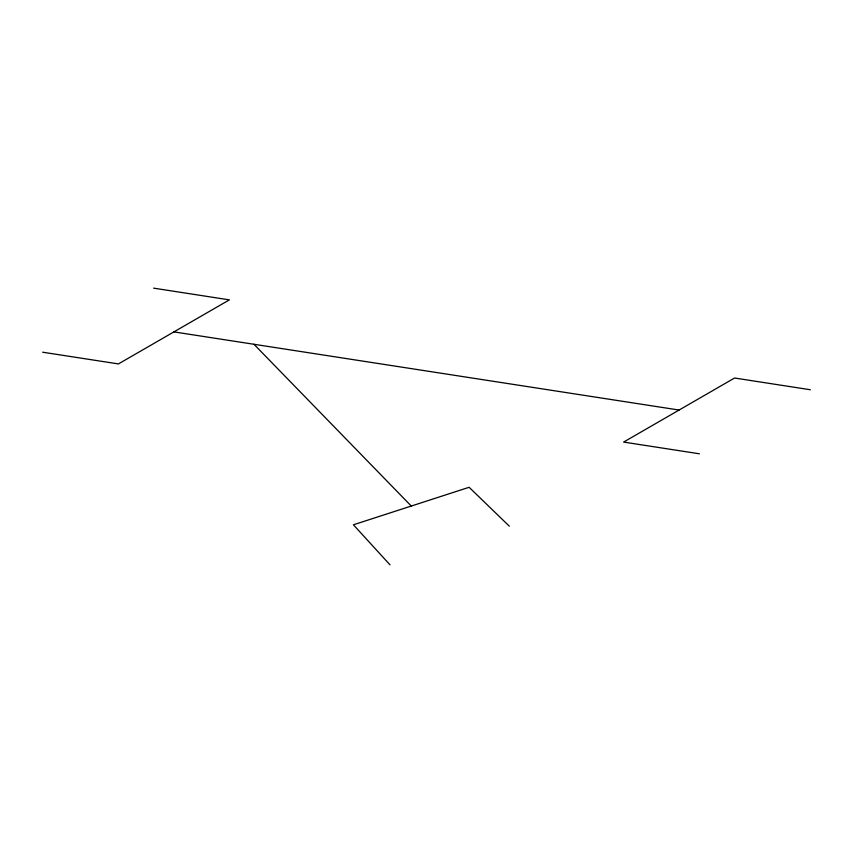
<?xml version="1.0" encoding="UTF-8"?>
<svg xmlns="http://www.w3.org/2000/svg" width="853" height="853" viewBox="0 0 853 853"><rect width="100%" height="100%" fill="white"/><g stroke="black" fill="none" stroke-linecap="round" stroke-linejoin="round"><path stroke-width="1.28" d="M153.593 288.143L229.382 299.872L118.428 363.922L42.65 352.204M810.35 389.746L734.572 378.018L623.618 442.078L699.407 453.796M173.905 331.892L679.095 410.048M509.316 526.184L469.129 487.287L353.419 524.798L390.024 564.857M253.97 344.281L411.445 506.224"/></g></svg>
